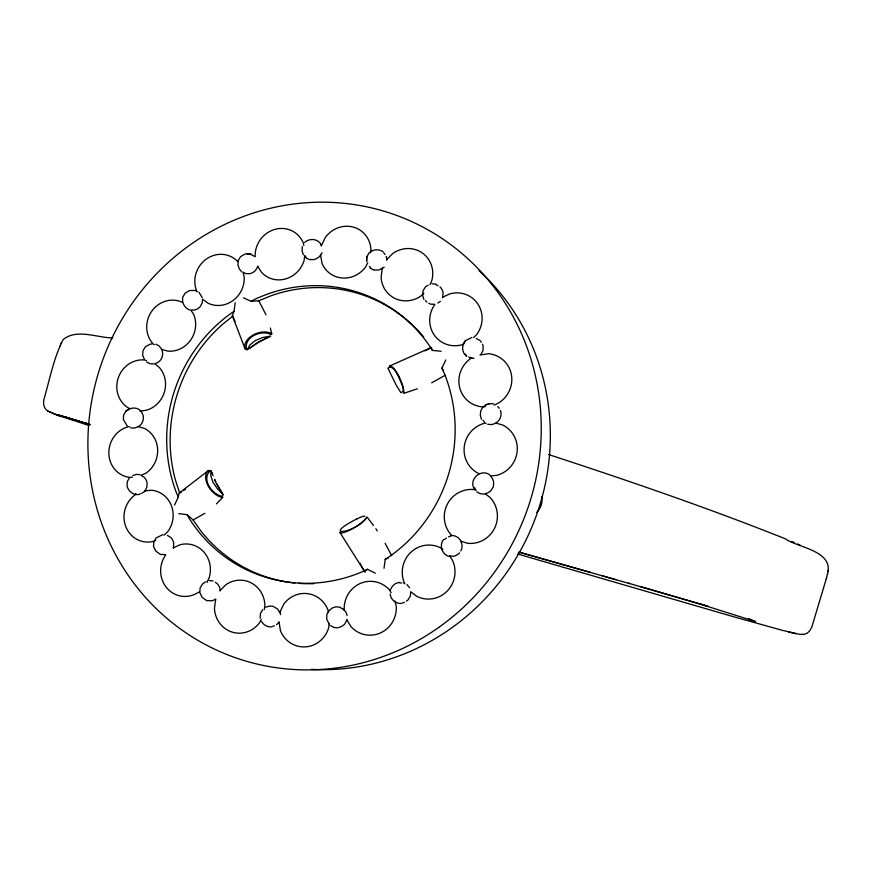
<?xml version="1.0" encoding="UTF-8"?>
<svg xmlns="http://www.w3.org/2000/svg" width="872" height="872" viewBox="0 0 872 872"><rect width="100%" height="100%" fill="white"/><g stroke="black" fill="none" stroke-linecap="round" stroke-linejoin="round"><path stroke-width="1.31" d="M366.774 256.826L366.622 261.469L366.774 256.826L369.183 252.76C372.987 249.294 378.906 248.738 383.135 251.746M386.678 260.336L386.754 258.57A11.892 11.292 -53.7 0 0 386.122 256.477M220.202 590.976L220.126 589.516A11.848 11.216 -79.5 0 0 217.139 583.553L215.297 582.343M302.279 246.471L302.104 250.94L303.358 254.842M260.194 618.281L260.39 613.572L262.777 609.615M471.916 337.475L465.441 340.625L462.956 344.723L462.618 349.258L463.795 353.127L466.367 356.201M827.463 574.179C834.177 550.69 798.065 547.878 785.291 538.798C707.465 507.7 628.102 480.603 548.488 454.497M347.034 619.676L344.723 624.09A12.055 11.598 -82.4 0 1 338.816 627.382M257.916 266.298L255.594 270.331A11.685 10.955 -59.3 0 1 249.915 273.71L245.86 273.634L243.059 272.108L244.204 277.351A25.975 24.318 -61.1 0 1 232.759 300.72A25.975 24.318 -61.1 0 1 208.016 303.194L202.489 299.096L202.206 303.009L200.135 306.715A11.619 10.856 -62.7 0 1 194.511 310.061L190.848 309.996L193.813 314.683A25.866 24.154 -64.5 0 1 190.554 340.222A25.866 24.154 -64.5 0 1 167.838 351.144L161.516 349.367C163.565 352.855 162.704 357.335 160.285 360.419A11.587 10.824 -66.2 0 1 154.693 363.722L159.184 367.33A25.844 24.133 -68 0 1 164.394 392.128A25.844 24.133 -68 0 1 146.278 410.243L140.12 411.148M270.353 327.992L271.759 333.867L270.669 334.412C261.284 329.529 244.171 336.941 246.384 348.68L245.403 349.345L244.945 348.528L232.323 315.642L233.99 311.413L235.2 302.758M370.524 252.782L370.927 249.479A26.389 24.961 -54.8 0 0 352.986 227.014A26.389 24.961 -54.8 0 0 325.223 237.62L321.321 245.904M329.136 623.927L328.668 627.818A26.77 25.659 -82.3 0 1 305.342 646.882A26.77 25.659 -82.3 0 1 280.435 630.729L279.029 621.747M382.296 268.304L381.097 277.252A26.629 25.386 -52.4 0 0 420.969 295.979L423.825 293.156M304.72 255.452L304.099 260.456A26.16 24.59 -57.8 0 1 285.635 278.92A26.16 24.59 -57.8 0 1 261.709 272.565L257.709 266.352M264.358 609.517L264.914 605.037A26.542 25.223 -80.6 0 0 251.3 582.943A26.542 25.223 -80.6 0 0 226.066 584.589L220.093 590.453M215.733 599.14L214.447 608.242A26.542 25.223 -80.6 0 0 232.072 632.08A26.542 25.223 -80.6 0 0 259.714 622.477L261.208 619.447M494.25 405.208L499.83 402.188A26.999 26.171 -52.5 0 0 511.123 373.38A26.999 26.171 -52.5 0 0 488.375 353.694L479.949 355.013M384.018 568.304L385.217 559.279L388.999 556.914A149.831 143.193 -66.9 0 0 443.783 372.115L441.897 368.137L445.788 359.951M442.605 297.679L443.096 292.676A11.99 11.478 -51.8 0 0 439.924 286.844M828.019 571.106L828.171 570.43M517.685 554.003L733.81 616.809L782.729 630.445L799.929 634.38L804.333 634.304L807.232 633.159L809.619 630.914L811.799 627.121L826.493 578.071M826.351 578.692L827.615 573.525M112.641 337.911C97.032 337.737 76.878 328.482 63.253 339.437C53.519 358.098 49.78 379.571 43.851 399.659C42.979 403.834 43.905 408.87 47.938 411.104M174.52 505.041L178.302 497.062L179.065 493.171L208.354 470.64L209.16 470.291L209.629 471.36C201.508 479.829 212.332 494.631 222.218 496.288L222.687 495.896M59.525 346.773L59.787 346.14M60.724 343.884L61.007 343.23M406.505 601.135A12.11 11.761 -80.6 0 0 408.238 599.663L410.407 595.838L410.668 591.696L416.62 596.241A27.054 26.356 -78.3 0 0 446.649 591.608A27.054 26.356 -78.3 0 0 452.873 561.143L449.756 555.769M367.755 262.701L365.782 266.734A26.389 24.961 -54.8 0 1 342.304 278.015A26.389 24.961 -54.8 0 1 322.041 263.409L320.58 255.136M429.929 284.643L431.64 281.155A26.629 25.386 -52.4 0 0 422.44 253.054A26.629 25.386 -52.4 0 0 392.782 253.469L386.721 259.485M279.759 612.515L283.705 604.231A26.77 25.659 -82.3 0 1 327.807 609.506L328.384 612.122M173.419 548.128L173.724 543.376A11.75 11.053 -76.6 0 0 170.803 537.49L167.337 535.386M460.808 550.886C462.542 548.03 462.443 544.117 460.732 541.25L467.621 543.289A27.087 26.498 -69 0 0 494.566 528.247A27.087 26.498 -69 0 0 490.151 497.585L485.181 493.705A12.143 11.881 -63.1 0 0 491.219 490.304L493.41 486.445L493.661 482.042A12.143 11.881 -63.5 0 0 490.413 475.981L496.724 475.327A27.065 26.433 -58.2 0 0 517.107 451.838A27.065 26.433 -58.2 0 0 502.566 424.958L495.656 423.04C499.493 421.187 501.465 416.772 501.008 412.641A12.132 11.805 -54.9 0 0 500.343 410.472M443.641 539.43C439.008 544.956 441.777 554.232 448.688 556.325M390.318 589.919L392.433 586.169L395.55 583.51L399.42 582.278M482.619 407.616L480.69 410.985L480.309 415.421L481.497 419.323M139.749 410.025C135.563 406.679 129.732 407.878 125.884 411.159L123.617 415.072L123.355 419.563L127.301 426.048M129.59 477.649L127.301 481.562L127.04 486.107C128.522 491.786 134.626 496.56 140.468 493.857M320.743 254.962L322.041 252.76M329.104 610.651L326.869 614.422L326.706 619.174L329.158 623.992M465.441 340.625L462.956 344.723M145.025 491.067L146.823 487.328L147.128 483.088A11.663 10.922 -73.3 0 0 144.24 477.278L141.122 475.404L146.224 473.006A25.92 24.242 -71.5 0 0 157.647 449.712A25.92 24.242 -71.5 0 0 144.578 428.457L138.267 426.615C141.885 424.784 143.695 420.587 143.368 416.653A11.609 10.845 -69.9 0 0 140.49 410.908L140.272 410.767M320.242 255.387L319.762 256.183A11.783 11.107 -56.2 0 1 313.996 259.594L309.876 259.529M278.637 622.357L278.157 623.164A11.957 11.412 -81.5 0 1 276.468 624.603M480.908 354.37L482.925 350.773L483.186 346.424A12.077 11.663 -51.7 0 0 482.532 344.287M536.651 512.453C540.782 508.518 542.842 502.359 541.785 496.757M209.629 471.36L210.588 470.597M216.441 503.874L222.829 497.345L221.826 497.323A16.154 9.865 52.2 0 1 207.819 485.301A16.154 9.865 52.2 0 1 208.354 470.64M164.132 535.201L168.002 531.364A26.084 24.481 -74.9 0 0 171.326 505.477A26.084 24.481 -74.9 0 0 151.815 490.249L144.883 490.794M389.326 366.142L431.4 347.427M473.627 337.54L476.875 334.347A26.847 25.8 -51.3 0 0 477.834 303.979A26.847 25.8 -51.3 0 0 449.865 293.831L442.714 297.21M329.3 610.444L332.199 608.013L336.003 606.792L339.971 607.174M232.323 315.642L232.737 316.187L222.404 324.482A149.058 142.507 -66.9 0 0 175.566 480.57L179.676 493.072L181.659 491.743M365.641 570.68L367.417 569.263L375.309 573.177M483.197 406.886L485.759 404.913L489.672 403.594L493.737 403.878M205.541 581.798L202.413 584.12L200.07 588.055L199.841 592.709L202.184 597.429L207.111 600.906M249.588 348.179L258.472 342.162L270.8 336.036L262.646 337.508L255.442 340.516L249.872 345.007L247.081 349.966L258.472 342.162L269.197 336.766M183.643 490.413L185.627 489.094M204.844 513.292L193.137 519.952L187.109 514.676L178.815 513.652M445.189 375.276L431.673 382.819M233.99 311.413L230.382 313.789A149.831 143.193 -66.9 0 0 176.569 493.138L178.302 497.062M141.667 493.389L144.894 491.296M437.788 303.053L440.425 301.341M428.108 285.177L425.438 286.866L422.985 290.943L422.724 295.564L423.89 299.379M304.644 242.438C309.277 238.002 317.768 238.536 320.983 244.389M381.435 268.827L384.171 267.192M125.884 411.159L129.132 409.251M382.176 268.38L378.513 270.048L374.317 269.971M207.492 581.853L206.991 582.136L209.236 577.547A26.302 24.819 -78 0 0 203.885 552.041A26.302 24.819 -78 0 0 180.133 544.717L173.31 547.867M215.569 599.282L211.972 600.83L207.885 600.59M388.345 367.853C393.795 364.987 396.684 373.925 399.005 377.38C399.758 381.129 406.897 391.266 400.946 392.694L396.433 385.588L387.942 368.235M356.812 518.905C318.956 538.351 356.463 533.228 367.068 516.976L366.818 517.51A16.437 3.815 -32.1 0 1 352.92 528.487A16.437 3.815 -32.1 0 1 340.036 532.65L339.917 532.334M137.918 426.844L134.31 428.098L130.582 427.814M243.539 297.821L251.071 301.32L254.886 299.303A149.831 143.193 -66.9 0 1 430.092 346.675L432.359 350.413L441.123 351.285M367.417 569.263L363.45 571.236A149.831 143.193 -66.9 0 1 189.213 518.415L187.109 514.676M425.002 350.827L431.673 347.525M356.822 518.905L362.785 516.333L364.878 516.224M463.959 343.819L461.811 344.822A26.847 25.8 -51.3 0 1 433.951 334.597A26.847 25.8 -51.3 0 1 434.91 304.306L430.506 304.154L428.752 303.282M155.75 540.378L153.723 541.316A26.084 24.481 -74.9 0 1 125.808 526.677A26.084 24.481 -74.9 0 1 135.422 494.609L136.294 494.195L135.127 494.097M132.838 475.589L136.457 474.357L140.196 474.662M385.217 559.279L388.4 557.927M251.071 301.32L258.81 300.775L270.963 295.793A149.058 142.507 -66.9 0 1 423.694 336.93M489.672 403.594L485.759 404.913M495.699 423.28L491.775 424.577L487.71 424.283M162.966 534.536L156.11 537.97L153.799 541.883L153.548 546.482L155.848 551.137L160.819 554.668M417.383 388.825L403.791 393.316L403.9 392.64A16.405 4.556 66.1 0 0 398.417 375.363A16.405 4.556 66.1 0 0 389.631 365.837M265.807 607.206L269.568 605.996L273.459 606.378M152.022 343.928L149.635 344.353L145.221 346.969L142.943 350.915L142.692 355.362L144.272 358.992M247.212 253.796L251.016 254.003L245.01 254.025L240.53 256.695L238.198 260.695L237.991 265.132L239.375 268.979L241.773 271.911M129.623 426.691L128.031 426.822A25.92 24.242 -71.5 0 0 108.847 453.756A25.92 24.242 -71.5 0 0 129.863 477.376L132.522 477.169M486.216 423.116L484.494 423.258A27.065 26.433 -58.2 0 0 464.253 446.693A27.065 26.433 -58.2 0 0 478.641 473.518M399.507 582.888L401.796 582.943M431.934 283.836L435.924 284.054M195.59 290.452L189.518 290.54L185.082 293.188L182.782 297.156C181.583 302.388 184.526 308.274 189.715 309.985M469.954 358L473.997 358.261M802.022 634.456L802.567 634.5M153.625 363.929L149.886 363.678L146.605 361.945M484.407 494.053L480.33 493.726L476.712 491.841M450.682 535.484L454.748 535.833L458.345 537.752L460.939 540.923M449.614 556.085L453.549 556.271A12.143 11.859 -74.1 0 0 459.577 552.903M161.636 554.396L165.811 554.679A26.302 24.819 -78 0 0 167.13 588.317A26.302 24.819 -78 0 0 198.805 592.055M209.247 580.578L213.084 580.948M401.403 603.457C395.823 603.947 390.634 599.522 390.122 593.985M337.9 627.873L333.943 627.48L330.444 625.54M271.356 626.903C267.377 627.11 263.377 625.05 261.567 621.442M485.29 406.679L482.162 406.875A26.999 26.171 -52.5 0 1 459.566 387.168A26.999 26.171 -52.5 0 1 470.782 358.447L471.719 358.011L468.689 357.04M788.582 631.96L796.18 633.77M146.42 360.528L144.403 359.962A25.844 24.133 -68 0 0 117.96 378.819A25.844 24.133 -68 0 0 129.743 408.652M518.698 552.052L629.562 583.575M520.094 552.467L590.191 572.315M628.254 583.15L708.02 606.312L652.43 590.082M602.247 575.793L616.155 579.749M476.101 490.195L473.899 489.563A27.087 26.498 -69 0 0 447.118 504.615A27.087 26.498 -69 0 0 451.423 535.157M640.004 586.507L651.231 589.734M62.239 416.14L59.797 415.421L78.044 420.947L57.934 414.898L89.064 424.217M83.723 422.658L89.914 424.49M699.322 603.806L755.577 621.605L748.47 619.098L752.95 620.733L749.451 619M89.304 424.424L65.28 417.056M89.587 424.533L78.153 421.023L88.759 424.315M87.974 425.155L56.811 414.996M56.593 414.93L52.189 413.284M60.223 416.217L47.568 410.865M50.663 412.565L49.377 411.955M791.798 541.501L794.283 542.569M797.608 544.019L800.125 545.087M436.24 284.839L437.995 285.711M370.24 268.216L373.717 269.949M476.232 338.456L479.96 340.505A12.077 11.663 -51.7 0 1 481.388 342.195M305.8 257.785L309.211 259.496M251.507 254.788L255.158 256.75A26.16 24.59 -57.8 0 1 274.691 229.423A26.16 24.59 -57.8 0 1 303.282 242.907L303.838 245.403M196.135 291.204L197.159 291.738L196.658 290.932A25.975 24.318 -61.1 0 1 206.25 259.115A25.975 24.318 -61.1 0 1 237.696 261.556M489.999 475.12C481.486 468.013 468.515 479.11 474.117 488.691M155.761 344.178L159.053 345.901L161.396 348.855M403.791 583.117L404.891 583.717L404.336 582.856A27.054 26.356 -78.3 0 1 410.592 552.532A27.054 26.356 -78.3 0 1 440.491 547.79L442.802 549.534M340.385 607.621L344.037 609.811M273.939 606.825L277.525 608.994L279.705 612.362M223.265 494.871L217.368 488.723L212.997 482.216L210.752 475.622L210.959 470.52L213.128 475.807M271.759 333.867L270.93 333.257A16.11 10.562 -20.8 0 0 252.771 335.23A16.11 10.562 -20.8 0 0 244.945 348.528M154.29 344.745L153.036 343.808A25.866 24.154 -64.5 0 1 151.815 311.151A25.866 24.154 -64.5 0 1 182.488 302.421M369.336 266.352L370.709 267.998M304.982 255.954L306.334 257.578M198.903 292.164L202.239 297.603M406.995 584.578L409.557 587.761M343.481 609.103L345.988 612.286L347.176 615.479M367.864 518.044L373.467 525.5M222.316 493.399L216.256 483.153L223.014 494.555M193.137 519.952L200.636 530.634A149.058 142.507 -66.9 0 0 294.834 582.997M375.876 528.694L377.293 530.939M391.168 592.655L389.272 589.668A26.945 26.051 -82.1 0 0 360.06 583.553A26.945 26.051 -82.1 0 0 344.2 609.833L344.255 610.084M340.036 532.65L364.801 571.869M346.903 620.025L351.089 626.717A26.945 26.051 -82.1 0 0 380.366 632.974A26.945 26.051 -82.1 0 0 396.27 606.585L395.016 601.026M441.897 368.137L443.14 370.164M258.81 300.775L265.993 314.803M385.108 543.267L391.713 555.704M361.847 566.789L365.041 572.076M474.488 487.492L475.632 489.628M320.46 244.127L321.278 245.664M214.73 479.731L215.744 482.009M360.158 563.312L361.215 565.732M232.737 316.187L235.08 321.572M214.697 479.48L215.733 481.922M279.367 611.446L280.697 614.618M431.575 348.517L432.359 350.413M211.569 472.144L212.201 474.041M246.384 348.68L246.514 349.236M314.116 583.63A149.058 142.507 -66.9 0 1 298.671 583.335M396.357 312.143A148.327 141.864 -66.9 0 1 398.46 313.571M479.044 270.625A228.595 219.003 -66.9 0 1 531.767 527.298A228.595 219.003 -66.9 0 1 311.457 669.38M404.39 602.312A12.11 11.761 -80.6 0 1 402.265 602.988M274.408 625.758A11.957 11.412 -81.5 0 1 272.337 626.423M444.709 539.517A12.143 11.87 -74.6 0 1 446.442 538.035M448.568 536.847A12.143 11.87 -74.6 0 1 450.715 536.16M484.451 422.048A12.132 11.805 -54.4 0 1 483.012 420.326M497.759 406.646A12.132 11.805 -54.9 0 1 499.198 408.358M466.738 355.874A12.088 11.663 -51.3 0 1 465.321 354.185M426.833 302.137A12.001 11.489 -51.5 0 1 425.427 300.48M383.647 252.804A11.892 11.292 -53.7 0 1 385.021 254.45M89.936 424.653L83.745 422.757L89.936 424.664M438.66 627.48A235.429 225.052 -66.9 0 0 416.805 223.995A235.429 225.052 -66.9 0 0 88.246 456.634A235.429 225.052 -66.9 0 0 438.66 627.48"/></g></svg>
